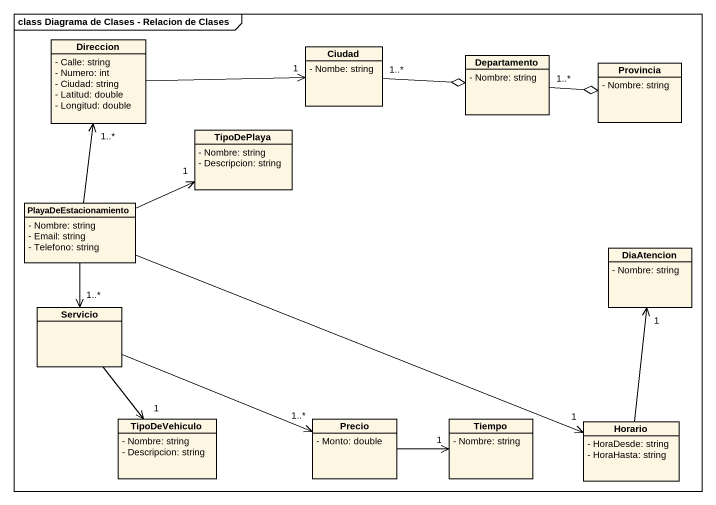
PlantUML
@startuml
mainframe class Diagrama de Clases - Relacion de Clases
hide circle
hide empty members
skinparam classAttributeIconSize 0
class Direccion {
  - Calle: string
  - Numero: int
  - Ciudad: string
  - Latitud: double
  - Longitud: double
}
class Ciudad {
  - Nombe: string
}
class Departamento {
  - Nombre: string
}
class Provincia {
  - Nombre: string
}
class TipoDePlaya {
  - Nombre: string
  - Descripcion: string
}
class PlayaDeEstacionamiento {
  - Nombre: string
  - Email: string
  - Telefono: string
}
class DiaAtencion {
  - Nombre: string
}
class Servicio
class TipoDeVehiculo {
  - Nombre: string
  - Descripcion: string
}
class Precio {
  - Monto: double
}
class Tiempo {
  - Nombre: string
}
class Horario {
  - HoraDesde: string
  - HoraHasta: string
}
Direccion -right-> "1" Ciudad
Ciudad "1..*" -right-o Departamento
Departamento "1..*" -right-o Provincia
PlayaDeEstacionamiento -up-> "1..*" Direccion
PlayaDeEstacionamiento -right-> "1" TipoDePlaya
PlayaDeEstacionamiento --> "1..*" Servicio
PlayaDeEstacionamiento -right-> "1" Horario
Servicio --> "1" TipoDeVehiculo
Servicio -right-> "1..*" Precio
Precio -right-> "1" Tiempo
Horario -up-> "1" DiaAtencion
@enduml
